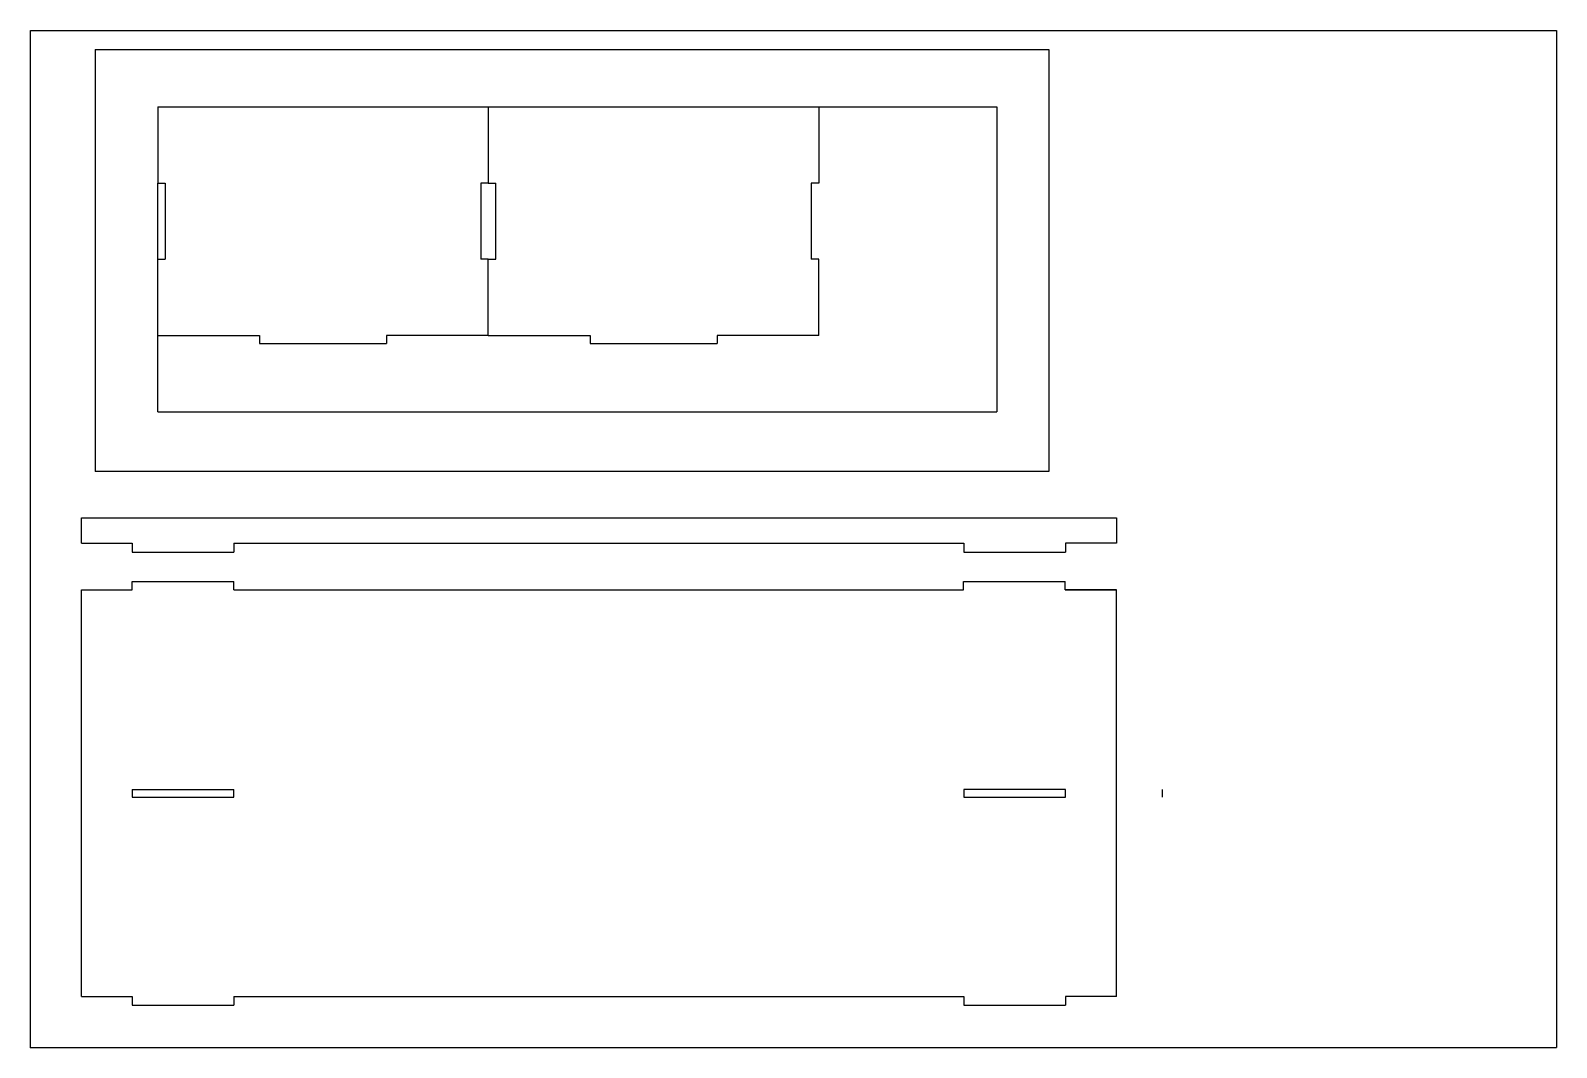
# Model space of a CAD drawing. Header units: millimetres. Extents: x 0 to 600, y 0 to 400.
import ezdxf

# ---------------------------------------------------------------- set-up
doc = ezdxf.new("R2010")
doc.units = ezdxf.units.MM
doc.header["$MEASUREMENT"] = 0
doc.layers.add('RAMPA v1_Sketch1', color=7, linetype='Continuous')

msp = doc.modelspace()

# ---------------------------------------------------------------- linework, layer by layer
at = {"layer": 'RAMPA v1_Sketch1'}
for p, q in [((0, 0), (0, 400)), ((0, 400), (600, 400)), ((600, 400), (600, 0)), ((25.39, 392.53), (25.39, 226.53)), ((25.39, 392.53), (400.39, 392.53)), ((400.39, 392.53), (400.39, 226.53)), ((50, 370), (380, 370)), ((50, 370), (180, 370)), ((50, 370), (50, 340)), ((180, 370), (180, 340)), ((310, 370), (310, 340)), ((380, 370), (380, 250)), ((50, 310), (50, 340)), ((50, 340), (53, 340)), ((53, 340), (53, 310)), ((180, 340), (177, 340)), ((177, 340), (177, 310)), ((180, 340), (183, 340)), ((183, 310), (183, 340)), ((307, 340), (307, 310)), ((310, 340), (307, 340)), ((50, 310), (53, 310)), ((50, 280), (50, 310)), ((180, 310), (177, 310)), ((180, 280), (180, 310)), ((180, 310), (183, 310)), ((310, 310), (307, 310)), ((310, 280), (310, 310)), ((50, 280), (90, 280)), ((50, 250), (50, 280)), ((90, 280), (90, 276.9)), ((90, 276.9), (140, 276.9)), ((140, 280), (140, 276.9)), ((180, 280), (140, 280)), ((180, 280), (220, 280)), ((220, 280), (220, 276.9)), ((220, 276.9), (270, 276.9)), ((310, 280), (270, 280)), ((270, 280), (270, 276.9)), ((50, 250), (380, 250)), ((400.39, 226.53), (25.39, 226.53)), ((20, 198.38), (20, 208.38)), ((20, 208.38), (426.97, 208.38)), ((426.97, 208.38), (426.97, 198.38)), ((20, 198.38), (40, 198.38)), ((40, 198.38), (40, 194.88)), ((80, 198.38), (80, 194.88)), ((80, 198.38), (366.97, 198.38)), ((366.97, 198.38), (366.97, 194.88)), ((426.97, 198.38), (406.97, 198.38)), ((406.97, 198.38), (406.97, 194.88)), ((40, 194.88), (80, 194.88)), ((366.97, 194.88), (406.97, 194.88)), ((20, 180), (40, 180)), ((20, 20), (20, 180)), ((40, 183.3), (80, 183.3)), ((40, 180), (40, 183.3)), ((80, 180), (80, 183.3)), ((80, 180), (366.87, 180)), ((366.87, 183.3), (406.87, 183.3)), ((366.87, 180), (366.87, 183.3)), ((406.87, 180), (406.87, 183.3)), ((426.97, 180), (406.87, 180)), ((406.87, 180), (426.87, 180)), ((426.97, 20), (426.97, 180)), ((40, 101.42), (80, 101.42)), ((40, 101.42), (40, 100)), ((40, 100), (40, 98.42)), ((40, 98.42), (80, 98.42)), ((80, 98.42), (80, 101.42)), ((406.97, 101.42), (366.97, 101.42)), ((366.97, 101.42), (366.97, 98.42)), ((366.97, 98.42), (406.97, 98.42)), ((406.97, 98.42), (406.97, 101.42)), ((445, 101.42), (445, 98.42)), ((20, 20), (40, 20)), ((40, 20), (40, 16.7)), ((80, 20), (366.97, 20)), ((80, 20), (80, 16.7)), ((366.97, 20), (366.97, 16.7)), ((426.97, 20), (406.97, 20)), ((406.97, 20), (406.97, 16.7)), ((40, 16.7), (80, 16.7)), ((366.97, 16.7), (406.97, 16.7)), ((0, 0), (600, 0))]:
    msp.add_line(p, q, dxfattribs=at)
msp.add_point((0, 0), dxfattribs=at)

doc.saveas('drawing.dxf')
